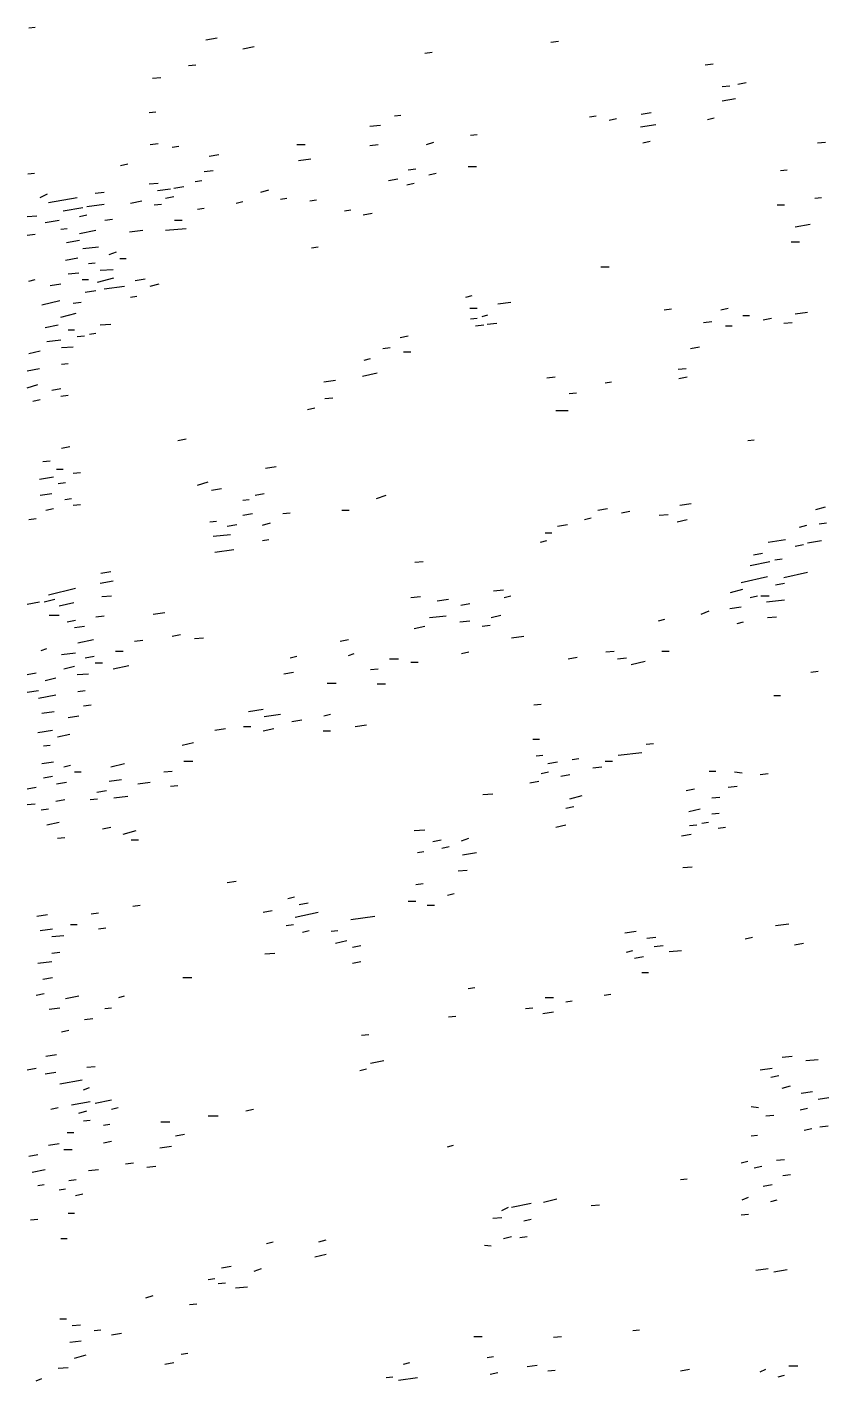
# Model space of a CAD drawing. Extents: x 0 to 599, y 0 to 600.
# Drawn here: x 0.2 to 179.1, y 0.2 to 302.3 of the extents above; entities that cross this region are included whole.
import ezdxf

# ---------------------------------------------------------------- set-up
doc = ezdxf.new("R2010")
doc.units = 0
doc.header["$MEASUREMENT"] = 0
doc.layers.add('LIMESTONE_FSET7', color=126, linetype='CONTINUOUS')

msp = doc.modelspace()

# ---------------------------------------------------------------- linework, layer by layer
at = {"layer": 'LIMESTONE_FSET7'}
for p, q in [((0.55, 302.15), (2.01, 302.34)), ((40.06, 299.53), (42.62, 299.91)), ((117.07, 298.97), (118.72, 299.16)), ((48.29, 297.47), (50.85, 298.03)), ((88.9, 296.54), (90.55, 296.72)), ((36.22, 293.73), (37.87, 293.92)), ((151.46, 293.92), (153.29, 294.1)), ((28.17, 290.92), (30, 291.11)), ((155.3, 289.05), (156.95, 289.24)), ((158.78, 289.61), (160.61, 289.98)), ((155.3, 285.87), (158.23, 286.43)), ((27.44, 283.24), (28.9, 283.43)), ((82.13, 282.5), (83.6, 282.68)), ((125.67, 282.31), (127.13, 282.5)), ((130.06, 281.56), (131.71, 281.93)), ((137.2, 282.87), (139.39, 283.24)), ((152.01, 281.75), (153.48, 282.12)), ((76.65, 280.25), (79.02, 280.44)), ((99.15, 278.19), (100.61, 278.38)), ((137.01, 280.06), (140.49, 280.62)), ((27.62, 276.13), (29.45, 276.32)), ((32.56, 275.57), (34.02, 275.76)), ((60.37, 276.13), (62.2, 276.13)), ((76.65, 275.94), (78.48, 276.13)), ((89.27, 276.13), (90.91, 276.69)), ((137.56, 276.51), (139.21, 276.88)), ((176.52, 276.51), (178.35, 276.69)), ((40.79, 273.51), (42.99, 273.88)), ((60.73, 272.57), (63.48, 272.95)), ((0.37, 269.58), (1.83, 269.77)), ((21.04, 271.45), (22.68, 271.83)), ((39.7, 270.14), (41.71, 270.33)), ((85.24, 270.51), (86.89, 270.7)), ((89.82, 269.39), (91.46, 269.77)), ((98.6, 271.26), (100.43, 271.26)), ((168.29, 270.33), (169.76, 270.51)), ((27.44, 267.33), (29.45, 267.52)), ((29.27, 265.83), (32.2, 266.21)), ((32.93, 266.4), (35.12, 266.77)), ((37.68, 267.89), (39.15, 268.08)), ((52.32, 265.46), (54.15, 266.02)), ((80.85, 268.08), (82.87, 268.46)), ((84.88, 267.15), (86.52, 267.52)), ((3.11, 264.34), (4.76, 265.09)), ((4.94, 263.21), (11.34, 264.34)), ((15.37, 265.27), (17.38, 265.46)), ((23.23, 263.03), (25.79, 263.59)), ((31.1, 264.15), (32.93, 264.52)), ((46.83, 263.03), (48.29, 263.4)), ((56.71, 263.96), (58.17, 264.15)), ((63.29, 263.59), (64.76, 263.78)), ((175.98, 264.15), (177.44, 264.34)), ((0.18, 260.03), (2.38, 260.22)), ((8.23, 261.34), (12.62, 262.09)), ((11.89, 260.03), (13.54, 260.41)), ((13.54, 262.28), (17.38, 262.84)), ((28.54, 262.65), (30.18, 262.84)), ((38.23, 261.72), (39.7, 261.9)), ((70.98, 261.34), (72.44, 261.53)), ((75.18, 260.41), (77.2, 260.78)), ((167.56, 262.65), (169.21, 262.65)), ((4.21, 258.72), (7.32, 259.28)), ((7.68, 257.22), (9.15, 257.41)), ((11.89, 256.29), (15.55, 257.04)), ((17.56, 259.28), (19.21, 259.47)), ((23.05, 256.66), (25.98, 257.04)), ((31.1, 257.04), (35.67, 257.41)), ((33.11, 259.28), (34.76, 259.28)), ((171.59, 257.78), (174.88, 258.35)), ((0.18, 255.91), (2.01, 256.1)), ((8.96, 254.23), (11.89, 254.79)), ((170.67, 254.42), (172.5, 254.42)), ((8.78, 250.3), (11.52, 250.86)), ((12.62, 252.92), (16.1, 253.29)), ((18.48, 251.61), (20.12, 252.17)), ((63.66, 253.1), (65.12, 253.29)), ((13.9, 249.55), (15.37, 249.73)), ((16.46, 248.05), (19.39, 248.24)), ((20.85, 250.67), (22.32, 250.67)), ((128.23, 248.8), (130.06, 248.8)), ((0.55, 245.62), (2.01, 245.99)), ((5.3, 244.68), (7.68, 245.05)), ((9.33, 247.3), (11.71, 247.49)), ((12.44, 245.99), (13.9, 245.99)), ((15.91, 245.43), (19.57, 246.37)), ((24.33, 245.8), (26.52, 246.18)), ((27.62, 244.49), (29.63, 245.05)), ((13.17, 243.18), (15.55, 243.56)), ((17.38, 243.93), (21.95, 244.49)), ((23.23, 242.06), (24.7, 242.25)), ((98.05, 242.06), (99.51, 242.43)), ((3.48, 240.37), (7.5, 241.31)), ((10.43, 240.75), (12.26, 240.94)), ((98.96, 239.63), (100.61, 239.63)), ((105.18, 240.56), (108.11, 240.94)), ((142.32, 239.25), (143.96, 239.44)), ((154.94, 239.25), (156.59, 239.63)), ((4.21, 235.32), (7.13, 235.88)), ((7.68, 237.57), (11.16, 238.5)), ((16.46, 235.88), (18.84, 236.07)), ((99.15, 237.19), (100.61, 237.38)), ((100.24, 235.69), (102.07, 235.88)), ((101.71, 237.75), (102.99, 238.13)), ((102.8, 236.07), (105, 236.26)), ((151.1, 236.44), (152.93, 236.63)), ((156.04, 235.69), (157.5, 235.69)), ((159.88, 237.94), (161.34, 237.94)), ((164.45, 237), (166.28, 237.38)), ((169.02, 236.26), (170.85, 236.44)), ((171.59, 238.32), (174.33, 238.69)), ((9.33, 234.76), (10.79, 234.76)), ((11.34, 233.26), (12.99, 233.45)), ((14.09, 233.82), (15.55, 234.01)), ((83.41, 233.07), (85.24, 233.45)), ((0.55, 229.52), (3.11, 230.08)), ((4.57, 232.14), (7.68, 232.51)), ((7.87, 230.83), (10.43, 231.01)), ((79.57, 230.64), (81.22, 230.83)), ((84.15, 229.89), (85.79, 229.89)), ((148.17, 230.64), (150.18, 231.01)), ((7.87, 227.08), (9.33, 227.27)), ((75.37, 228.02), (76.83, 228.39)), ((0.18, 225.59), (2.93, 226.15)), ((75, 224.46), (78.29, 225.21)), ((116.16, 224.09), (117.99, 224.27)), ((145.43, 225.96), (147.26, 226.15)), ((145.61, 223.9), (147.44, 224.27)), ((0.18, 221.84), (2.56, 222.59)), ((5.67, 221.28), (7.68, 221.65)), ((66.4, 223.15), (68.96, 223.53)), ((121.1, 220.53), (122.74, 220.72)), ((129.15, 222.96), (130.61, 223.15)), ((1.46, 218.85), (3.11, 219.22)), ((7.68, 219.97), (9.33, 220.16)), ((66.59, 219.41), (68.41, 219.59)), ((62.74, 216.97), (64.39, 217.35)), ((118.17, 216.79), (120.91, 216.79)), ((7.87, 208.36), (9.7, 208.74)), ((33.84, 210.05), (35.67, 210.42)), ((160.98, 210.05), (162.44, 210.23)), ((3.66, 205.37), (5.3, 205.55)), ((6.77, 203.68), (8.23, 203.68)), ((10.43, 202.75), (12.07, 202.93)), ((53.41, 203.87), (55.79, 204.24)), ((2.93, 201.44), (6.04, 202)), ((7.13, 200.5), (8.78, 200.69)), ((38.23, 200.12), (40.61, 200.87)), ((3.11, 197.88), (5.67, 198.25)), ((8.6, 196.94), (10.06, 197.13)), ((41.34, 199), (43.54, 199.38)), ((48.29, 196.76), (49.76, 196.94)), ((51.04, 197.88), (53.05, 198.25)), ((78.11, 197.13), (80.3, 197.88)), ((4.39, 194.51), (6.04, 194.88)), ((10.43, 195.63), (12.07, 195.82)), ((48.29, 193.39), (50.49, 193.76)), ((57.26, 193.76), (58.9, 193.95)), ((70.43, 194.51), (72.07, 194.51)), ((127.5, 194.51), (129.7, 194.88)), ((132.8, 193.95), (134.63, 194.32)), ((141.22, 193.39), (143.23, 193.57)), ((145.79, 195.63), (148.35, 196.01)), ((176.16, 194.7), (178.35, 195.26)), ((0.55, 192.45), (2.2, 192.64)), ((40.98, 191.89), (42.44, 192.07)), ((44.82, 190.95), (47.01, 191.33)), ((52.68, 191.14), (54.51, 191.7)), ((118.54, 190.95), (120.73, 191.33)), ((124.57, 192.45), (126.04, 192.82)), ((145.24, 191.89), (147.44, 192.45)), ((172.5, 190.76), (174.15, 191.14)), ((176.89, 191.51), (178.54, 191.7)), ((41.71, 188.71), (45.55, 189.08)), ((52.68, 187.77), (54.15, 187.96)), ((114.7, 187.39), (116.16, 187.77)), ((115.79, 189.45), (117.26, 189.45)), ((165.55, 187.39), (169.39, 187.96)), ((174.33, 187.21), (177.44, 187.77)), ((42.07, 185.15), (46.28, 185.71)), ((162.26, 184.59), (164.27, 184.96)), ((171.59, 186.46), (173.41, 186.83)), ((86.71, 182.9), (88.54, 183.09)), ((161.52, 182.15), (165.91, 183.09)), ((167.01, 183.46), (168.66, 183.65)), ((16.46, 178.22), (19.39, 178.78)), ((16.65, 180.47), (18.84, 180.84)), ((159.51, 178.41), (165.37, 179.72)), ((169.02, 179.53), (174.33, 180.66)), ((4.94, 175.6), (10.98, 177.1)), ((16.83, 175.23), (19.02, 175.41)), ((104.27, 176.54), (106.46, 176.72)), ((106.65, 175.04), (108.11, 175.41)), ((157.13, 176.16), (159.88, 176.91)), ((161.52, 175.04), (163.17, 175.41)), ((163.9, 175.41), (165.73, 175.41)), ((167.2, 177.85), (169.21, 178.22)), ((0.18, 173.54), (2.93, 174.1)), ((4.02, 174.1), (6.4, 174.66)), ((7.32, 173.17), (10.61, 173.92)), ((85.79, 175.04), (87.99, 175.23)), ((91.65, 174.29), (94.21, 174.66)), ((96.95, 173.35), (98.96, 173.73)), ((156.95, 172.61), (159.51, 172.98)), ((165.18, 174.1), (169.21, 174.48)), ((5.12, 171.11), (7.32, 171.11)), ((9.15, 169.61), (10.98, 169.98)), ((15.55, 170.73), (17.38, 170.92)), ((28.35, 171.29), (30.91, 171.67)), ((90, 170.55), (93.66, 170.92)), ((96.77, 169.61), (98.96, 169.8)), ((103.72, 170.55), (105.91, 171.11)), ((141.04, 169.8), (142.5, 170.17)), ((150.55, 171.29), (152.38, 172.04)), ((158.6, 169.24), (160.06, 169.61)), ((165.37, 170.55), (167.38, 170.73)), ((10.79, 168.3), (12.99, 168.67)), ((32.56, 166.43), (34.39, 166.8)), ((86.52, 168.11), (88.9, 168.67)), ((101.71, 168.67), (103.54, 168.86)), ((108.29, 166.05), (111.04, 166.43)), ((3.29, 163.24), (4.57, 163.62)), ((11.52, 164.93), (15, 165.68)), ((24.15, 165.3), (25.98, 165.49)), ((37.5, 165.87), (39.51, 166.05)), ((70.06, 165.3), (71.89, 165.68)), ((7.87, 162.31), (10.98, 162.68)), ((13.17, 161.56), (15.18, 161.93)), ((15.37, 160.44), (17.01, 160.44)), ((19.94, 163.06), (21.59, 163.06)), ((58.9, 161.56), (60.37, 161.93)), ((71.89, 162.12), (73.17, 162.5)), ((81.04, 161.37), (83.05, 161.37)), ((85.79, 160.62), (87.44, 160.62)), ((97.13, 162.5), (98.78, 162.87)), ((120.91, 161.37), (122.93, 161.75)), ((129.33, 162.87), (131.16, 163.06)), ((131.89, 161.37), (133.9, 161.56)), ((135, 160.06), (138.11, 160.81)), ((141.77, 163.06), (143.41, 163.06)), ((0.18, 157.82), (2.2, 158.19)), ((8.41, 159.13), (10.79, 159.69)), ((11.34, 157.82), (13.9, 158)), ((19.39, 159.13), (22.87, 159.88)), ((57.44, 158), (59.63, 158.38)), ((76.83, 158.94), (78.48, 159.13)), ((175.06, 158.38), (176.71, 158.56)), ((0.18, 153.88), (2.74, 154.26)), ((4.21, 156.51), (6.59, 157.07)), ((11.52, 154.07), (13.17, 154.26)), ((67.13, 155.94), (69.15, 155.94)), ((78.29, 155.76), (80.12, 155.76)), ((2.74, 152.57), (6.59, 153.32)), ((113.23, 151.08), (114.88, 151.26)), ((166.83, 153.14), (168.29, 153.14)), ((3.48, 149.2), (6.22, 149.58)), ((9.33, 148.27), (11.71, 148.64)), ((12.8, 150.89), (14.45, 151.08)), ((49.57, 149.58), (52.87, 150.14)), ((53.05, 148.46), (56.71, 149.02)), ((66.4, 148.64), (67.87, 149.02)), ((2.56, 144.9), (5.85, 145.46)), ((42.07, 145.46), (44.45, 145.83)), ((48.48, 146.21), (50.12, 146.21)), ((52.87, 145.27), (55.24, 145.83)), ((59.27, 147.33), (61.46, 147.71)), ((66.22, 145.27), (67.87, 145.27)), ((73.35, 146.21), (75.91, 146.58)), ((3.84, 141.9), (5.3, 142.09)), ((6.95, 143.96), (9.7, 144.52)), ((34.76, 142.09), (37.32, 142.65)), ((113.05, 143.4), (114.51, 143.4)), ((138.29, 142.28), (139.94, 142.46)), ((113.78, 139.66), (115.24, 139.84)), ((121.83, 138.91), (123.29, 139.1)), ((132.07, 139.84), (137.38, 140.41)), ((3.48, 137.97), (6.04, 138.35)), ((8.41, 137.22), (9.88, 137.6)), ((10.79, 136.1), (12.26, 136.1)), ((18.84, 137.22), (21.95, 137.97)), ((30.73, 136.1), (32.56, 136.29)), ((35.12, 138.53), (37.13, 138.53)), ((114.88, 135.73), (116.52, 136.1)), ((116.34, 137.97), (118.54, 138.35)), ((126.4, 137.04), (128.41, 137.22)), ((129.15, 138.53), (130.79, 138.53)), ((152.38, 136.29), (153.84, 136.29)), ((158.05, 136.1), (159.7, 135.91)), ((3.84, 134.79), (5.85, 135.16)), ((6.77, 133.48), (8.96, 133.85)), ((18.48, 134.04), (21.22, 134.41)), ((24.88, 133.48), (27.62, 133.85)), ((32.2, 132.92), (33.84, 133.1)), ((112.32, 133.67), (114.33, 134.04)), ((119.27, 135.16), (121.28, 135.54)), ((163.72, 135.54), (165.55, 135.73)), ((0.18, 132.36), (2.2, 132.73)), ((14.27, 129.92), (15.91, 130.11)), ((15.73, 131.61), (17.93, 131.98)), ((19.57, 130.3), (22.68, 130.67)), ((101.89, 131.05), (104.09, 131.23)), ((121.28, 130.11), (124.02, 130.86)), ((147.26, 131.98), (149.09, 132.36)), ((152.93, 130.3), (154.76, 130.48)), ((156.59, 132.73), (158.6, 132.92)), ((0.18, 128.8), (2.01, 128.99)), ((3.29, 127.68), (4.94, 127.86)), ((6.59, 129.55), (8.6, 129.92)), ((120.37, 128.05), (122.2, 128.42)), ((147.8, 127.3), (150.37, 127.86)), ((152.93, 126.74), (154.57, 126.93)), ((4.57, 124.31), (7.32, 124.87)), ((118.17, 123.74), (120.37, 124.31)), ((147.99, 124.12), (149.63, 124.31)), ((150.73, 124.68), (152.2, 124.87)), ((6.95, 121.31), (8.6, 121.5)), ((17.01, 123.37), (18.84, 123.74)), ((21.59, 122.25), (24.51, 123)), ((23.41, 120.94), (25.06, 120.94)), ((86.52, 123), (88.9, 123.18)), ((90.73, 120.56), (92.56, 120.94)), ((97.13, 120.75), (98.78, 121.31)), ((146.16, 121.87), (148.35, 122.25)), ((154.39, 123.56), (156.04, 123.74)), ((87.26, 118.13), (88.72, 118.32)), ((92.74, 119.06), (94.39, 119.44)), ((97.32, 117.57), (100.43, 118.13)), ((146.52, 114.76), (148.54, 114.95)), ((96.4, 114.01), (98.41, 114.2)), ((44.82, 111.39), (46.83, 111.76)), ((86.89, 111.01), (88.54, 111.2)), ((94.02, 108.58), (95.49, 108.95)), ((23.78, 106.15), (25.43, 106.33)), ((58.35, 107.83), (59.82, 108.21)), ((60.91, 106.52), (62.93, 106.9)), ((85.24, 107.27), (86.89, 107.27)), ((89.45, 106.33), (91.1, 106.33)), ((2.38, 103.9), (4.76, 104.27)), ((14.45, 104.46), (16.1, 104.65)), ((52.87, 104.84), (54.88, 105.21)), ((60, 103.71), (65.12, 104.84)), ((72.44, 103.15), (77.74, 103.9)), ((3.11, 100.72), (5.85, 101.09)), ((9.88, 102.03), (11.34, 102.03)), ((16.1, 101.09), (17.74, 101.28)), ((57.99, 101.84), (59.63, 102.03)), ((61.65, 100.34), (63.11, 100.72)), ((68.05, 100.53), (69.51, 100.72)), ((133.54, 100.16), (136.1, 100.53)), ((167.2, 101.84), (170.12, 102.22)), ((5.67, 99.41), (8.41, 99.59)), ((68.96, 97.91), (71.52, 98.47)), ((72.8, 96.97), (74.63, 97.35)), ((138.48, 99.03), (140.49, 99.22)), ((140.12, 97.16), (142.13, 97.35)), ((160.43, 98.85), (162.07, 99.22)), ((171.4, 97.54), (173.41, 97.91)), ((2.56, 93.42), (5.67, 93.79)), ((5.67, 95.66), (7.5, 95.85)), ((53.23, 95.48), (55.43, 95.66)), ((72.8, 93.42), (74.63, 93.79)), ((133.9, 95.85), (135.37, 96.22)), ((135.73, 94.54), (137.74, 94.91)), ((143.41, 96.04), (146.16, 96.22)), ((137.38, 91.36), (138.84, 91.36)), ((3.66, 89.86), (5.85, 90.23)), ((34.94, 90.23), (36.95, 90.23)), ((98.6, 87.8), (100.06, 87.99)), ((2.2, 86.3), (4.02, 86.68)), ((8.78, 85.55), (11.71, 86.12)), ((20.67, 85.74), (21.95, 86.12)), ((115.79, 85.74), (117.62, 85.74)), ((120.37, 84.8), (121.83, 84.99)), ((128.96, 86.3), (130.43, 86.49)), ((5.12, 83.12), (7.5, 83.49)), ((17.56, 83.31), (19.02, 83.49)), ((94.21, 81.44), (95.85, 81.62)), ((111.4, 83.31), (113.05, 83.49)), ((115.24, 82.18), (117.62, 82.56)), ((12.99, 80.87), (14.82, 81.06)), ((7.87, 78.07), (9.51, 78.44)), ((74.82, 77.32), (76.46, 77.5)), ((4.39, 72.64), (6.77, 73.01)), ((168.66, 72.45), (170.85, 72.64)), ((0.18, 69.64), (2.2, 70.02)), ((13.54, 70.2), (15.37, 70.39)), ((74.45, 69.45), (75.91, 69.83)), ((76.83, 71.14), (79.76, 71.7)), ((163.72, 69.64), (166.46, 70.02)), ((173.96, 71.7), (176.71, 71.89)), ((4.21, 68.71), (6.59, 69.08)), ((7.5, 66.46), (12.44, 67.39)), ((166.1, 67.96), (167.93, 68.33)), ((12.8, 65.15), (14.09, 65.71)), ((168.66, 65.52), (170.49, 66.08)), ((172.87, 64.4), (175.43, 64.77)), ((176.71, 63.09), (179.09, 63.46)), ((5.49, 60.84), (7.13, 61.22)), ((10.06, 61.78), (14.27, 62.53)), ((11.71, 59.91), (13.54, 60.47)), ((15.37, 62.15), (19.02, 62.9)), ((19.02, 60.84), (20.49, 61.22)), ((49.02, 60.47), (50.67, 60.84)), ((161.71, 61.4), (163.35, 61.22)), ((172.68, 60.66), (174.33, 61.03)), ((12.8, 58.22), (14.27, 58.41)), ((17.2, 57.29), (18.66, 57.47)), ((30, 58.03), (32.01, 58.03)), ((40.61, 59.34), (42.8, 59.34)), ((165, 59.34), (166.83, 59.53)), ((9.15, 55.6), (10.61, 55.6)), ((33.29, 54.85), (35.3, 55.23)), ((161.71, 54.85), (163.17, 55.04)), ((173.6, 56.16), (175.24, 56.54)), ((177.07, 56.91), (178.9, 57.1)), ((4.94, 52.79), (7.32, 53.17)), ((8.41, 51.86), (10.24, 51.86)), ((17.2, 53.35), (19.02, 53.73)), ((29.82, 52.23), (32.38, 52.61)), ((94.02, 52.42), (95.3, 52.79)), ((0.55, 50.36), (2.56, 50.73)), ((22.13, 48.67), (23.96, 48.86)), ((159.51, 48.86), (160.98, 49.24)), ((167.38, 49.42), (169.21, 49.61)), ((1.28, 46.8), (4.21, 47.36)), ((13.9, 47.18), (16.1, 47.36)), ((26.89, 47.93), (28.9, 48.11)), ((162.44, 47.74), (164.09, 48.11)), ((168.84, 46.05), (170.49, 46.24)), ((2.56, 43.81), (4.02, 43.99)), ((7.32, 42.87), (8.78, 43.06)), ((9.51, 44.93), (11.16, 45.12)), ((145.98, 45.12), (147.44, 45.3)), ((164.45, 43.62), (166.46, 43.99)), ((10.98, 41.56), (12.62, 41.93)), ((108.29, 38.94), (112.68, 39.88)), ((115.43, 40.06), (118.35, 40.81)), ((126.04, 39.31), (127.87, 39.5)), ((159.7, 40.62), (161.16, 41.19)), ((166.1, 40.25), (167.56, 40.62)), ((0.91, 36.13), (2.56, 36.32)), ((9.33, 37.63), (10.79, 37.63)), ((104.09, 36.51), (106.1, 36.69)), ((106.1, 38.19), (107.56, 38.94)), ((111.04, 35.94), (112.68, 36.32)), ((159.51, 37.25), (161.16, 37.44)), ((7.68, 32.01), (9.15, 32.01)), ((53.6, 30.89), (55.06, 31.26)), ((65.3, 31.26), (66.95, 31.64)), ((102.26, 30.51), (103.72, 30.33)), ((106.46, 32.01), (108.29, 32.39)), ((110.12, 32.2), (111.77, 32.39)), ((64.39, 27.89), (66.95, 28.46)), ((43.54, 25.46), (45.73, 25.83)), ((50.85, 24.71), (52.5, 25.27)), ((162.8, 24.9), (165.55, 25.27)), ((166.83, 24.52), (169.76, 25.09)), ((40.61, 22.84), (42.07, 23.03)), ((42.8, 21.9), (44.45, 22.09)), ((46.65, 20.97), (49.39, 21.15)), ((26.71, 18.72), (28.35, 19.28)), ((36.4, 17.22), (38.05, 17.41)), ((7.5, 14.04), (8.96, 14.04)), ((10.24, 12.54), (12.07, 12.73)), ((9.7, 8.8), (12.26, 9.17)), ((15.18, 11.42), (16.65, 11.61)), ((19.02, 10.48), (21.22, 10.86)), ((99.88, 10.11), (101.71, 10.11)), ((117.62, 9.92), (119.45, 10.11)), ((135.37, 11.42), (136.83, 11.61)), ((34.57, 6.18), (36.04, 6.37)), ((7.13, 3), (9.33, 3.18)), ((10.79, 5.24), (13.35, 5.99)), ((30.91, 3.93), (32.93, 4.31)), ((84.15, 3.93), (85.61, 4.31)), ((102.8, 5.43), (104.27, 5.62)), ((111.77, 3.37), (113.96, 3.74)), ((170.12, 3.56), (172.13, 3.56)), ((2.2, 0.19), (3.48, 0.75)), ((80.3, 0.94), (81.77, 1.12)), ((83.05, 0.37), (87.26, 0.94)), ((103.54, 1.68), (105.18, 2.06)), ((116.34, 2.43), (117.99, 2.62)), ((145.98, 2.43), (147.99, 2.81)), ((163.72, 2.25), (165, 2.81)), ((167.74, 1.12), (169.21, 1.5))]:
    msp.add_line(p, q, dxfattribs=at)

doc.saveas('drawing.dxf')
